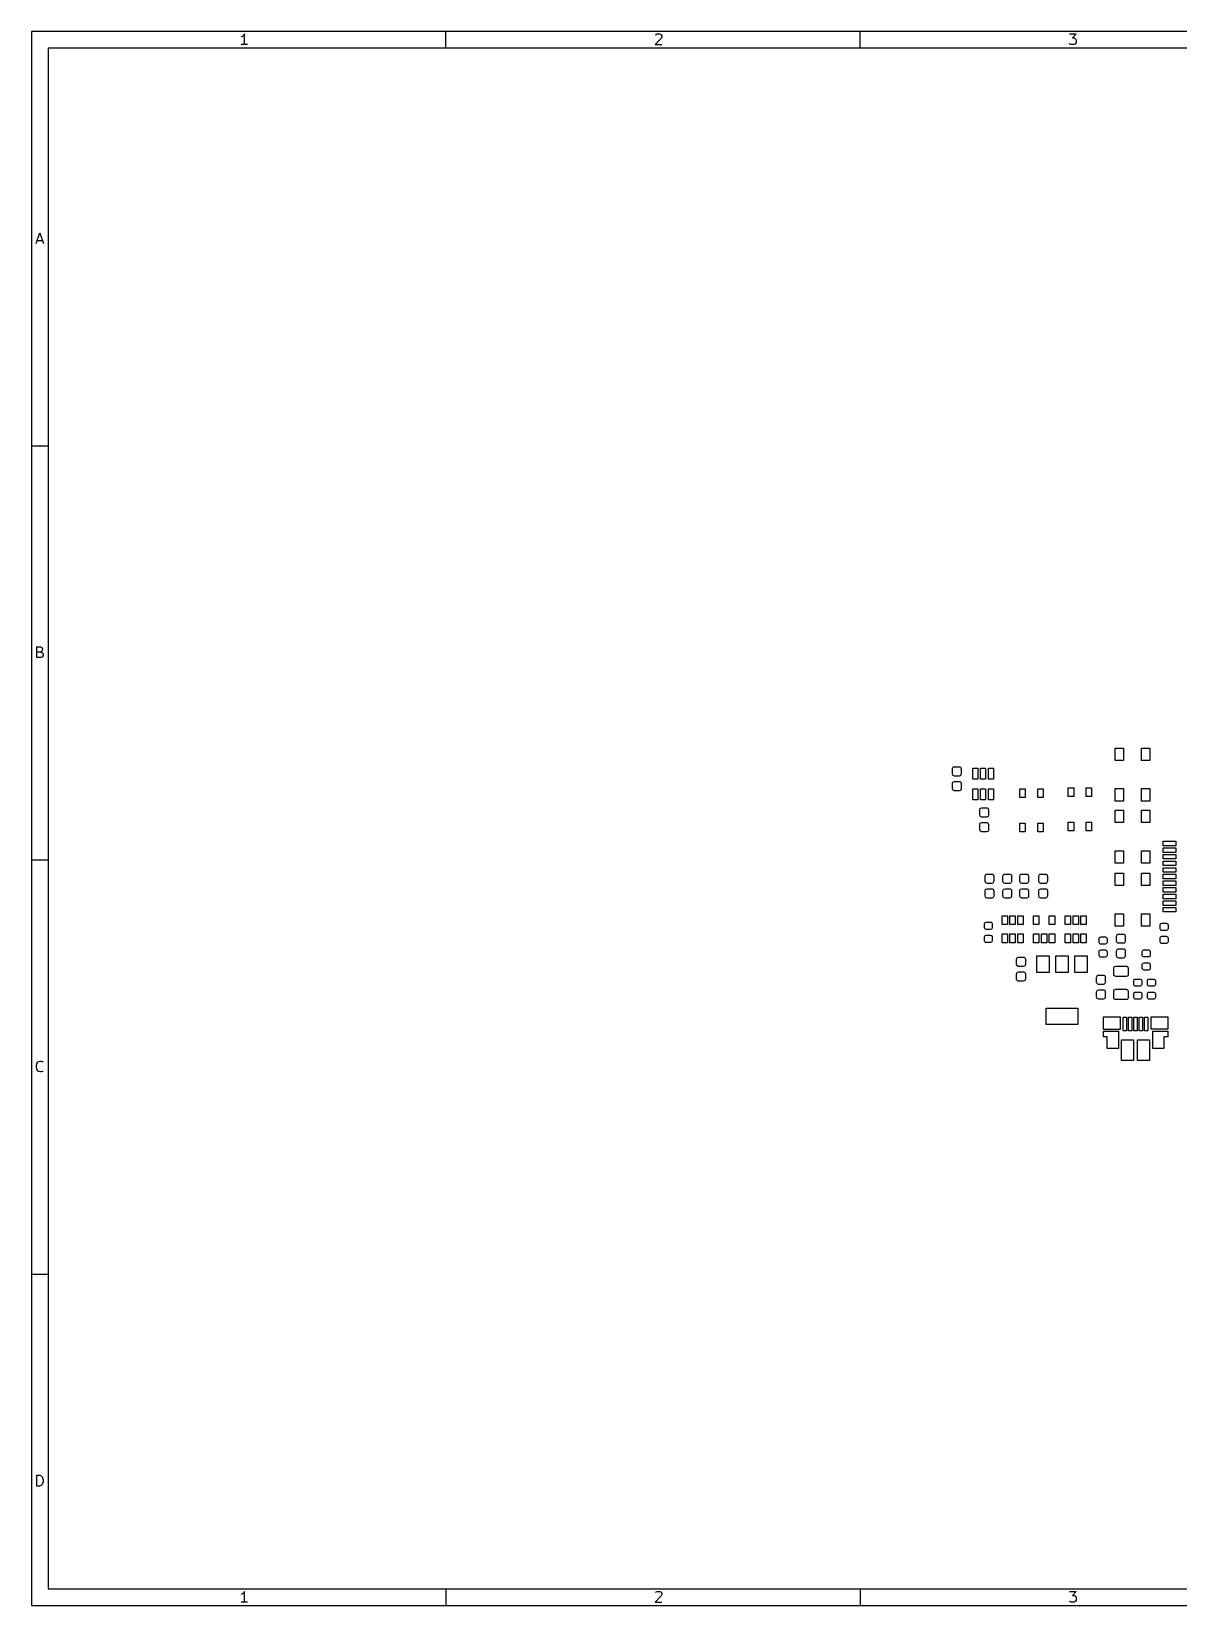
# Model space of a CAD drawing. Extents: x 10 to 287, y -200 to -10.
# Drawn here: x 10 to 148.4, y -200 to -10 of the extents above; entities that cross this region are included whole.
import ezdxf

# ---------------------------------------------------------------- set-up
doc = ezdxf.new("R2010")
doc.units = 0
doc.header["$MEASUREMENT"] = 0
doc.layers.add('BLACK', color=7, linetype='CONTINUOUS')

msp = doc.modelspace()

# ---------------------------------------------------------------- linework, layer by layer
at = {"layer": 'BLACK', "linetype": 'CONTINUOUS'}
for p, q in [((10, -10), (10, -200.007)), ((287.002, -10), (10, -10)), ((35.4464, -10.5976), (35.3226, -10.6595)), ((35.5702, -10.4738), (35.4464, -10.5976)), ((35.694, -10.2881), (35.5702, -10.4738)), ((35.694, -11.5881), (35.694, -10.2881)), ((60, -12), (60, -10)), ((86.0036, -10.8452), (85.2607, -11.5881)), ((85.3226, -10.4119), (85.3845, -10.35)), ((85.3845, -10.35), (85.5083, -10.2881)), ((85.5083, -10.2881), (85.8179, -10.2881)), ((85.8179, -10.2881), (85.9417, -10.35)), ((85.9417, -10.35), (86.0036, -10.4119)), ((86.0036, -10.4119), (86.0655, -10.5357)), ((86.0655, -10.6595), (86.0036, -10.8452)), ((86.0655, -10.5357), (86.0655, -10.6595)), ((110, -12), (110, -10)), ((135.261, -10.2881), (136.065, -10.2881)), ((136.065, -10.2881), (135.632, -10.7833)), ((135.632, -10.7833), (135.818, -10.7833)), ((135.818, -10.7833), (135.942, -10.8452)), ((135.942, -10.8452), (136.004, -10.9071)), ((136.004, -10.9071), (136.065, -11.031)), ((136.065, -11.3405), (136.004, -11.4643)), ((136.065, -11.031), (136.065, -11.3405)), ((12, -12), (12, -198.007)), ((285.002, -12), (12, -12)), ((36.0655, -11.5881), (35.3226, -11.5881)), ((85.2607, -11.5881), (86.0655, -11.5881)), ((135.323, -11.5262), (135.261, -11.4643)), ((135.446, -11.5881), (135.323, -11.5262)), ((135.818, -11.5881), (135.446, -11.5881)), ((135.942, -11.5262), (135.818, -11.5881)), ((136.004, -11.4643), (135.942, -11.5262)), ((10.5667, -35.5881), (11, -34.2881)), ((10.6905, -35.2167), (11.3095, -35.2167)), ((11, -34.2881), (11.4333, -35.5881)), ((10, -60), (12, -60)), ((10.6595, -85.5881), (10.6595, -84.2881)), ((10.6595, -84.2881), (11.0929, -84.2881)), ((11.0929, -84.9071), (10.6595, -84.9071)), ((11.0929, -84.2881), (11.2167, -84.35)), ((11.2167, -84.8452), (11.0929, -84.9071)), ((11.0929, -84.9071), (11.2786, -84.969)), ((11.2167, -84.35), (11.2786, -84.4119)), ((11.2786, -84.7833), (11.2167, -84.8452)), ((11.2786, -84.4119), (11.3405, -84.5357)), ((11.3405, -84.6595), (11.2786, -84.7833)), ((11.2786, -84.969), (11.3405, -85.031)), ((11.3405, -85.4643), (11.2786, -85.5262)), ((11.3405, -84.5357), (11.3405, -84.6595)), ((11.3405, -85.031), (11.4024, -85.1548)), ((11.4024, -85.3405), (11.3405, -85.4643)), ((11.4024, -85.1548), (11.4024, -85.3405)), ((11.1548, -85.5881), (10.6595, -85.5881)), ((11.2786, -85.5262), (11.1548, -85.5881)), ((140.775, -97.995), (140.775, -96.495)), ((140.775, -96.495), (141.775, -96.495)), ((141.775, -96.495), (141.775, -97.995)), ((143.975, -97.995), (143.975, -96.495)), ((143.975, -96.495), (144.975, -96.495)), ((144.975, -96.495), (144.975, -97.995)), ((121.199, -98.8423), (121.266, -98.7865)), ((121.266, -98.7865), (121.391, -98.753)), ((121.391, -98.753), (121.941, -98.753)), ((121.941, -98.753), (122.027, -98.7681)), ((122.027, -98.7681), (122.102, -98.8115)), ((141.775, -97.995), (140.775, -97.995)), ((144.975, -97.995), (143.975, -97.995)), ((121.141, -99.003), (121.156, -98.9175)), ((121.141, -99.628), (121.141, -99.003)), ((121.174, -99.753), (121.141, -99.628)), ((121.141, -100.778), (121.156, -100.692)), ((121.156, -98.9175), (121.199, -98.8423)), ((121.156, -100.692), (121.199, -100.617)), ((121.23, -99.8195), (121.174, -99.753)), ((121.199, -100.617), (121.266, -100.561)), ((121.305, -99.8629), (121.23, -99.8195)), ((121.266, -100.561), (121.391, -100.528)), ((121.391, -99.878), (121.305, -99.8629)), ((121.941, -99.878), (121.391, -99.878)), ((121.391, -100.528), (121.941, -100.528)), ((122.066, -99.8445), (121.941, -99.878)), ((121.941, -100.528), (122.027, -100.543)), ((122.027, -100.543), (122.102, -100.586)), ((122.133, -99.7887), (122.066, -99.8445)), ((122.102, -98.8115), (122.158, -98.878)), ((122.102, -100.586), (122.158, -100.653)), ((122.176, -99.7135), (122.133, -99.7887)), ((122.158, -98.878), (122.191, -99.003)), ((122.158, -100.653), (122.191, -100.778)), ((122.191, -99.628), (122.176, -99.7135)), ((122.191, -99.003), (122.191, -99.628)), ((123.591, -100.238), (123.591, -98.938)), ((123.591, -98.938), (124.191, -98.938)), ((124.191, -100.238), (123.591, -100.238)), ((124.191, -98.938), (124.191, -100.238)), ((124.541, -100.238), (124.541, -98.938)), ((124.541, -98.938), (125.141, -98.938)), ((125.141, -100.238), (124.541, -100.238)), ((125.141, -98.938), (125.141, -100.238)), ((125.491, -100.238), (125.491, -98.938)), ((125.491, -98.938), (126.091, -98.938)), ((126.091, -100.238), (125.491, -100.238)), ((126.091, -98.938), (126.091, -100.238)), ((121.141, -101.403), (121.141, -100.778)), ((121.174, -101.528), (121.141, -101.403)), ((121.23, -101.595), (121.174, -101.528)), ((121.305, -101.638), (121.23, -101.595)), ((121.391, -101.653), (121.305, -101.638)), ((121.941, -101.653), (121.391, -101.653)), ((122.066, -101.62), (121.941, -101.653)), ((122.133, -101.564), (122.066, -101.62)), ((122.176, -101.489), (122.133, -101.564)), ((122.191, -101.403), (122.176, -101.489)), ((122.191, -100.778), (122.191, -101.403)), ((123.591, -102.738), (123.591, -101.438)), ((123.591, -101.438), (124.191, -101.438)), ((124.191, -101.438), (124.191, -102.738)), ((124.541, -102.738), (124.541, -101.438)), ((124.541, -101.438), (125.141, -101.438)), ((125.141, -101.438), (125.141, -102.738)), ((125.491, -102.738), (125.491, -101.438)), ((125.491, -101.438), (126.091, -101.438)), ((126.091, -101.438), (126.091, -102.738)), ((129.283, -102.463), (129.283, -101.413)), ((129.283, -101.413), (129.933, -101.413)), ((129.933, -102.463), (129.283, -102.463)), ((129.933, -101.413), (129.933, -102.463)), ((131.433, -102.463), (131.433, -101.413)), ((131.433, -101.413), (132.083, -101.413)), ((132.083, -102.463), (131.433, -102.463)), ((132.083, -101.413), (132.083, -102.463)), ((135.125, -102.336), (135.125, -101.286)), ((135.125, -101.286), (135.775, -101.286)), ((135.775, -102.336), (135.125, -102.336)), ((135.775, -101.286), (135.775, -102.336)), ((137.275, -102.336), (137.275, -101.286)), ((137.275, -101.286), (137.925, -101.286)), ((137.925, -102.336), (137.275, -102.336)), ((137.925, -101.286), (137.925, -102.336)), ((140.775, -102.895), (140.775, -101.395)), ((140.775, -101.395), (141.775, -101.395)), ((141.775, -101.395), (141.775, -102.895)), ((143.975, -102.895), (143.975, -101.395)), ((143.975, -101.395), (144.975, -101.395)), ((144.975, -101.395), (144.975, -102.895)), ((124.191, -102.738), (123.591, -102.738)), ((124.443, -103.956), (124.458, -103.87)), ((124.443, -104.581), (124.443, -103.956)), ((124.458, -103.87), (124.501, -103.795)), ((124.501, -103.795), (124.568, -103.739)), ((125.141, -102.738), (124.541, -102.738)), ((124.568, -103.739), (124.693, -103.706)), ((124.693, -103.706), (125.243, -103.706)), ((125.243, -103.706), (125.329, -103.721)), ((125.329, -103.721), (125.404, -103.764)), ((125.404, -103.764), (125.46, -103.831)), ((125.46, -103.831), (125.493, -103.956)), ((126.091, -102.738), (125.491, -102.738)), ((125.493, -103.956), (125.493, -104.581)), ((141.775, -102.895), (140.775, -102.895)), ((140.775, -105.488), (140.775, -103.988)), ((140.775, -103.988), (141.775, -103.988)), ((141.775, -103.988), (141.775, -105.488)), ((144.975, -102.895), (143.975, -102.895)), ((143.975, -105.488), (143.975, -103.988)), ((143.975, -103.988), (144.975, -103.988)), ((144.975, -103.988), (144.975, -105.488)), ((124.476, -104.706), (124.443, -104.581)), ((124.443, -105.731), (124.458, -105.645)), ((124.443, -106.356), (124.443, -105.731)), ((124.476, -106.481), (124.443, -106.356)), ((124.458, -105.645), (124.501, -105.57)), ((124.532, -104.773), (124.476, -104.706)), ((124.501, -105.57), (124.568, -105.514)), ((124.607, -104.816), (124.532, -104.773)), ((124.568, -105.514), (124.693, -105.481)), ((124.693, -104.831), (124.607, -104.816)), ((125.243, -104.831), (124.693, -104.831)), ((124.693, -105.481), (125.243, -105.481)), ((125.368, -104.798), (125.243, -104.831)), ((125.243, -105.481), (125.329, -105.496)), ((125.329, -105.496), (125.404, -105.539)), ((125.435, -104.742), (125.368, -104.798)), ((125.404, -105.539), (125.46, -105.606)), ((125.478, -104.667), (125.435, -104.742)), ((125.46, -105.606), (125.493, -105.731)), ((125.493, -104.581), (125.478, -104.667)), ((125.493, -106.356), (125.478, -106.442)), ((125.493, -105.731), (125.493, -106.356)), ((129.283, -106.613), (129.283, -105.563)), ((129.283, -105.563), (129.933, -105.563)), ((129.933, -105.563), (129.933, -106.613)), ((131.433, -106.613), (131.433, -105.563)), ((131.433, -105.563), (132.083, -105.563)), ((132.083, -105.563), (132.083, -106.613)), ((135.125, -106.486), (135.125, -105.436)), ((135.125, -105.436), (135.775, -105.436)), ((135.775, -105.436), (135.775, -106.486)), ((137.275, -106.486), (137.275, -105.436)), ((137.275, -105.436), (137.925, -105.436)), ((137.925, -105.436), (137.925, -106.486)), ((141.775, -105.488), (140.775, -105.488)), ((144.975, -105.488), (143.975, -105.488)), ((124.532, -106.548), (124.476, -106.481)), ((124.607, -106.591), (124.532, -106.548)), ((124.693, -106.606), (124.607, -106.591)), ((125.243, -106.606), (124.693, -106.606)), ((125.368, -106.573), (125.243, -106.606)), ((125.435, -106.517), (125.368, -106.573)), ((125.478, -106.442), (125.435, -106.517)), ((129.933, -106.613), (129.283, -106.613)), ((132.083, -106.613), (131.433, -106.613)), ((135.775, -106.486), (135.125, -106.486)), ((137.925, -106.486), (137.275, -106.486)), ((146.585, -108.289), (146.585, -107.739)), ((146.585, -107.739), (148.085, -107.739)), ((148.085, -108.289), (146.585, -108.289)), ((148.085, -107.739), (148.085, -108.289)), ((10, -110), (12, -110)), ((140.775, -110.388), (140.775, -108.888)), ((140.775, -108.888), (141.775, -108.888)), ((141.775, -108.888), (141.775, -110.388)), ((143.975, -110.388), (143.975, -108.888)), ((143.975, -108.888), (144.975, -108.888)), ((144.975, -108.888), (144.975, -110.388)), ((146.585, -109.089), (146.585, -108.539)), ((146.585, -108.539), (148.085, -108.539)), ((148.085, -109.089), (146.585, -109.089)), ((146.585, -109.889), (146.585, -109.339)), ((146.585, -109.339), (148.085, -109.339)), ((148.085, -109.889), (146.585, -109.889)), ((146.585, -110.689), (146.585, -110.139)), ((146.585, -110.139), (148.085, -110.139)), ((148.085, -108.539), (148.085, -109.089)), ((148.085, -109.339), (148.085, -109.889)), ((148.085, -110.139), (148.085, -110.689)), ((125.078, -111.957), (125.093, -111.871)), ((125.078, -112.582), (125.078, -111.957)), ((125.093, -111.871), (125.136, -111.796)), ((125.136, -111.796), (125.203, -111.74)), ((125.203, -111.74), (125.328, -111.707)), ((125.328, -111.707), (125.878, -111.707)), ((125.878, -111.707), (125.964, -111.722)), ((125.964, -111.722), (126.039, -111.765)), ((126.039, -111.765), (126.095, -111.832)), ((126.095, -111.832), (126.128, -111.957)), ((126.128, -111.957), (126.128, -112.582)), ((127.237, -111.957), (127.252, -111.871)), ((127.237, -112.582), (127.237, -111.957)), ((127.252, -111.871), (127.295, -111.796)), ((127.295, -111.796), (127.362, -111.74)), ((127.362, -111.74), (127.487, -111.707)), ((127.487, -111.707), (128.037, -111.707)), ((128.037, -111.707), (128.123, -111.722)), ((128.123, -111.722), (128.198, -111.765)), ((128.198, -111.765), (128.254, -111.832)), ((128.254, -111.832), (128.287, -111.957)), ((128.287, -111.957), (128.287, -112.582)), ((129.269, -111.957), (129.284, -111.871)), ((129.269, -112.582), (129.269, -111.957)), ((129.284, -111.871), (129.327, -111.796)), ((129.327, -111.796), (129.394, -111.74)), ((129.394, -111.74), (129.519, -111.707)), ((129.519, -111.707), (130.069, -111.707)), ((130.069, -111.707), (130.155, -111.722)), ((130.155, -111.722), (130.23, -111.765)), ((130.23, -111.765), (130.286, -111.832)), ((130.286, -111.832), (130.319, -111.957)), ((130.319, -111.957), (130.319, -112.582)), ((131.555, -111.957), (131.57, -111.871)), ((131.555, -112.582), (131.555, -111.957)), ((131.57, -111.871), (131.613, -111.796)), ((131.613, -111.796), (131.68, -111.74)), ((131.68, -111.74), (131.805, -111.707)), ((131.805, -111.707), (132.355, -111.707)), ((132.355, -111.707), (132.441, -111.722)), ((132.441, -111.722), (132.516, -111.765)), ((132.516, -111.765), (132.572, -111.832)), ((132.572, -111.832), (132.605, -111.957)), ((132.605, -111.957), (132.605, -112.582)), ((141.775, -110.388), (140.775, -110.388)), ((140.775, -113.108), (140.775, -111.608)), ((140.775, -111.608), (141.775, -111.608)), ((141.775, -111.608), (141.775, -113.108)), ((144.975, -110.388), (143.975, -110.388)), ((143.975, -113.108), (143.975, -111.608)), ((143.975, -111.608), (144.975, -111.608)), ((144.975, -111.608), (144.975, -113.108)), ((148.085, -110.689), (146.585, -110.689)), ((146.585, -111.489), (146.585, -110.939)), ((146.585, -110.939), (148.085, -110.939)), ((148.085, -111.489), (146.585, -111.489)), ((146.585, -112.289), (146.585, -111.739)), ((146.585, -111.739), (148.085, -111.739)), ((148.085, -110.939), (148.085, -111.489)), ((148.085, -111.739), (148.085, -112.289)), ((125.111, -112.707), (125.078, -112.582)), ((125.078, -113.732), (125.093, -113.646)), ((125.078, -114.357), (125.078, -113.732)), ((125.093, -113.646), (125.136, -113.571)), ((125.167, -112.774), (125.111, -112.707)), ((125.136, -113.571), (125.203, -113.515)), ((125.242, -112.817), (125.167, -112.774)), ((125.203, -113.515), (125.328, -113.482)), ((125.328, -112.832), (125.242, -112.817)), ((125.878, -112.832), (125.328, -112.832)), ((125.328, -113.482), (125.878, -113.482)), ((126.003, -112.799), (125.878, -112.832)), ((125.878, -113.482), (125.964, -113.497)), ((125.964, -113.497), (126.039, -113.54)), ((126.07, -112.743), (126.003, -112.799)), ((126.039, -113.54), (126.095, -113.607)), ((126.113, -112.668), (126.07, -112.743)), ((126.095, -113.607), (126.128, -113.732)), ((126.128, -112.582), (126.113, -112.668)), ((126.128, -113.732), (126.128, -114.357)), ((127.27, -112.707), (127.237, -112.582)), ((127.237, -113.732), (127.252, -113.646)), ((127.237, -114.357), (127.237, -113.732)), ((127.252, -113.646), (127.295, -113.571)), ((127.326, -112.774), (127.27, -112.707)), ((127.295, -113.571), (127.362, -113.515)), ((127.401, -112.817), (127.326, -112.774)), ((127.362, -113.515), (127.487, -113.482)), ((127.487, -112.832), (127.401, -112.817)), ((128.037, -112.832), (127.487, -112.832)), ((127.487, -113.482), (128.037, -113.482)), ((128.162, -112.799), (128.037, -112.832)), ((128.037, -113.482), (128.123, -113.497)), ((128.123, -113.497), (128.198, -113.54)), ((128.229, -112.743), (128.162, -112.799)), ((128.198, -113.54), (128.254, -113.607)), ((128.272, -112.668), (128.229, -112.743)), ((128.254, -113.607), (128.287, -113.732)), ((128.287, -112.582), (128.272, -112.668)), ((128.287, -113.732), (128.287, -114.357)), ((129.302, -112.707), (129.269, -112.582)), ((129.269, -113.732), (129.284, -113.646)), ((129.269, -114.357), (129.269, -113.732)), ((129.284, -113.646), (129.327, -113.571)), ((129.358, -112.774), (129.302, -112.707)), ((129.327, -113.571), (129.394, -113.515)), ((129.433, -112.817), (129.358, -112.774)), ((129.394, -113.515), (129.519, -113.482)), ((129.519, -112.832), (129.433, -112.817)), ((130.069, -112.832), (129.519, -112.832)), ((129.519, -113.482), (130.069, -113.482)), ((130.194, -112.799), (130.069, -112.832)), ((130.069, -113.482), (130.155, -113.497)), ((130.155, -113.497), (130.23, -113.54)), ((130.261, -112.743), (130.194, -112.799)), ((130.23, -113.54), (130.286, -113.607)), ((130.304, -112.668), (130.261, -112.743)), ((130.286, -113.607), (130.319, -113.732)), ((130.319, -112.582), (130.304, -112.668)), ((130.319, -113.732), (130.319, -114.357)), ((131.588, -112.707), (131.555, -112.582)), ((131.555, -113.732), (131.57, -113.646)), ((131.555, -114.357), (131.555, -113.732)), ((131.57, -113.646), (131.613, -113.571)), ((131.644, -112.774), (131.588, -112.707)), ((131.613, -113.571), (131.68, -113.515)), ((131.719, -112.817), (131.644, -112.774)), ((131.68, -113.515), (131.805, -113.482)), ((131.805, -112.832), (131.719, -112.817)), ((132.355, -112.832), (131.805, -112.832)), ((131.805, -113.482), (132.355, -113.482)), ((132.48, -112.799), (132.355, -112.832)), ((132.355, -113.482), (132.441, -113.497)), ((132.441, -113.497), (132.516, -113.54)), ((132.547, -112.743), (132.48, -112.799)), ((132.516, -113.54), (132.572, -113.607)), ((132.59, -112.668), (132.547, -112.743)), ((132.572, -113.607), (132.605, -113.732)), ((132.605, -112.582), (132.59, -112.668)), ((132.605, -113.732), (132.605, -114.357)), ((141.775, -113.108), (140.775, -113.108)), ((144.975, -113.108), (143.975, -113.108)), ((148.085, -112.289), (146.585, -112.289)), ((146.585, -113.089), (146.585, -112.539)), ((146.585, -112.539), (148.085, -112.539)), ((148.085, -113.089), (146.585, -113.089)), ((146.585, -113.889), (146.585, -113.339)), ((146.585, -113.339), (148.085, -113.339)), ((148.085, -113.889), (146.585, -113.889)), ((148.085, -112.539), (148.085, -113.089)), ((148.085, -113.339), (148.085, -113.889)), ((125.111, -114.482), (125.078, -114.357)), ((125.167, -114.549), (125.111, -114.482)), ((125.242, -114.592), (125.167, -114.549)), ((125.328, -114.607), (125.242, -114.592)), ((125.878, -114.607), (125.328, -114.607)), ((126.003, -114.574), (125.878, -114.607)), ((126.07, -114.518), (126.003, -114.574)), ((126.113, -114.443), (126.07, -114.518)), ((126.128, -114.357), (126.113, -114.443)), ((127.27, -114.482), (127.237, -114.357)), ((127.326, -114.549), (127.27, -114.482)), ((127.401, -114.592), (127.326, -114.549)), ((127.487, -114.607), (127.401, -114.592)), ((128.037, -114.607), (127.487, -114.607)), ((128.162, -114.574), (128.037, -114.607)), ((128.229, -114.518), (128.162, -114.574)), ((128.272, -114.443), (128.229, -114.518)), ((128.287, -114.357), (128.272, -114.443)), ((129.302, -114.482), (129.269, -114.357)), ((129.358, -114.549), (129.302, -114.482)), ((129.433, -114.592), (129.358, -114.549)), ((129.519, -114.607), (129.433, -114.592)), ((130.069, -114.607), (129.519, -114.607)), ((130.194, -114.574), (130.069, -114.607)), ((130.261, -114.518), (130.194, -114.574)), ((130.304, -114.443), (130.261, -114.518)), ((130.319, -114.357), (130.304, -114.443)), ((131.588, -114.482), (131.555, -114.357)), ((131.644, -114.549), (131.588, -114.482)), ((131.719, -114.592), (131.644, -114.549)), ((131.805, -114.607), (131.719, -114.592)), ((132.355, -114.607), (131.805, -114.607)), ((132.48, -114.574), (132.355, -114.607)), ((132.547, -114.518), (132.48, -114.574)), ((132.59, -114.443), (132.547, -114.518)), ((132.605, -114.357), (132.59, -114.443)), ((146.585, -114.689), (146.585, -114.139)), ((146.585, -114.139), (148.085, -114.139)), ((148.085, -114.689), (146.585, -114.689)), ((146.585, -115.489), (146.585, -114.939)), ((146.585, -114.939), (148.085, -114.939)), ((148.085, -115.489), (146.585, -115.489)), ((146.585, -116.289), (146.585, -115.739)), ((146.585, -115.739), (148.085, -115.739)), ((148.085, -114.139), (148.085, -114.689)), ((148.085, -114.939), (148.085, -115.489)), ((148.085, -115.739), (148.085, -116.289)), ((125.001, -117.739), (125.014, -117.664)), ((125.001, -118.176), (125.001, -117.739)), ((125.014, -117.664), (125.052, -117.598)), ((125.052, -117.598), (125.11, -117.549)), ((125.11, -117.549), (125.22, -117.52)), ((125.22, -117.52), (125.732, -117.52)), ((125.732, -117.52), (125.807, -117.533)), ((125.807, -117.533), (125.873, -117.571)), ((125.873, -117.571), (125.922, -117.629)), ((125.922, -117.629), (125.951, -117.739)), ((125.951, -117.739), (125.951, -118.176)), ((127.122, -117.794), (127.122, -116.734)), ((127.122, -116.734), (127.772, -116.734)), ((127.772, -117.794), (127.122, -117.794)), ((127.772, -116.734), (127.772, -117.794)), ((128.072, -117.794), (128.072, -116.734)), ((128.072, -116.734), (128.722, -116.734)), ((128.722, -117.794), (128.072, -117.794)), ((128.722, -116.734), (128.722, -117.794)), ((129.022, -117.794), (129.022, -116.734)), ((129.022, -116.734), (129.672, -116.734)), ((129.672, -117.794), (129.022, -117.794)), ((129.672, -116.734), (129.672, -117.794)), ((130.932, -117.794), (130.932, -116.734)), ((130.932, -116.734), (131.582, -116.734)), ((131.582, -117.794), (130.932, -117.794)), ((131.582, -116.734), (131.582, -117.794)), ((132.832, -117.794), (132.832, -116.734)), ((132.832, -116.734), (133.482, -116.734)), ((133.482, -117.794), (132.832, -117.794)), ((133.482, -116.734), (133.482, -117.794)), ((134.742, -117.794), (134.742, -116.734)), ((134.742, -116.734), (135.392, -116.734)), ((135.392, -117.794), (134.742, -117.794)), ((135.392, -116.734), (135.392, -117.794)), ((135.692, -117.794), (135.692, -116.734)), ((135.692, -116.734), (136.342, -116.734)), ((136.342, -117.794), (135.692, -117.794)), ((136.342, -116.734), (136.342, -117.794)), ((136.642, -117.794), (136.642, -116.734)), ((136.642, -116.734), (137.292, -116.734)), ((137.292, -117.794), (136.642, -117.794)), ((137.292, -116.734), (137.292, -117.794)), ((140.775, -118.008), (140.775, -116.508)), ((140.775, -116.508), (141.775, -116.508)), ((141.775, -116.508), (141.775, -118.008)), ((143.975, -118.008), (143.975, -116.508)), ((143.975, -116.508), (144.975, -116.508)), ((144.975, -116.508), (144.975, -118.008)), ((146.21, -117.866), (146.223, -117.791)), ((146.223, -117.791), (146.261, -117.725)), ((146.261, -117.725), (146.319, -117.676)), ((146.319, -117.676), (146.429, -117.647)), ((146.429, -117.647), (146.941, -117.647)), ((148.085, -116.289), (146.585, -116.289)), ((146.941, -117.647), (147.016, -117.66)), ((147.016, -117.66), (147.082, -117.698)), ((147.082, -117.698), (147.131, -117.756)), ((147.131, -117.756), (147.16, -117.866)), ((125.03, -118.286), (125.001, -118.176)), ((125.001, -119.314), (125.014, -119.239)), ((125.001, -119.751), (125.001, -119.314)), ((125.014, -119.239), (125.052, -119.173)), ((125.079, -118.344), (125.03, -118.286)), ((125.052, -119.173), (125.11, -119.124)), ((125.145, -118.382), (125.079, -118.344)), ((125.11, -119.124), (125.22, -119.095)), ((125.22, -118.395), (125.145, -118.382)), ((125.732, -118.395), (125.22, -118.395)), ((125.22, -119.095), (125.732, -119.095)), ((125.842, -118.366), (125.732, -118.395)), ((125.732, -119.095), (125.807, -119.108)), ((125.807, -119.108), (125.873, -119.146)), ((125.9, -118.317), (125.842, -118.366)), ((125.873, -119.146), (125.922, -119.204)), ((125.938, -118.251), (125.9, -118.317)), ((125.922, -119.204), (125.951, -119.314)), ((125.951, -118.176), (125.938, -118.251)), ((125.951, -119.314), (125.951, -119.751)), ((127.122, -119.994), (127.122, -118.934)), ((127.122, -118.934), (127.772, -118.934)), ((127.772, -118.934), (127.772, -119.994)), ((128.072, -119.994), (128.072, -118.934)), ((128.072, -118.934), (128.722, -118.934)), ((128.722, -118.934), (128.722, -119.994)), ((129.022, -119.994), (129.022, -118.934)), ((129.022, -118.934), (129.672, -118.934)), ((129.672, -118.934), (129.672, -119.994)), ((130.932, -119.994), (130.932, -118.934)), ((130.932, -118.934), (131.582, -118.934)), ((131.582, -118.934), (131.582, -119.994)), ((131.882, -119.994), (131.882, -118.934)), ((131.882, -118.934), (132.532, -118.934)), ((132.532, -118.934), (132.532, -119.994)), ((132.832, -119.994), (132.832, -118.934)), ((132.832, -118.934), (133.482, -118.934)), ((133.482, -118.934), (133.482, -119.994)), ((134.742, -119.994), (134.742, -118.934)), ((134.742, -118.934), (135.392, -118.934)), ((135.392, -118.934), (135.392, -119.994)), ((135.692, -119.994), (135.692, -118.934)), ((135.692, -118.934), (136.342, -118.934)), ((136.342, -118.934), (136.342, -119.994)), ((136.642, -119.994), (136.642, -118.934)), ((136.642, -118.934), (137.292, -118.934)), ((137.292, -118.934), (137.292, -119.994)), ((138.844, -119.517), (138.857, -119.442)), ((138.844, -119.954), (138.844, -119.517)), ((138.857, -119.442), (138.895, -119.376)), ((138.895, -119.376), (138.953, -119.327)), ((138.953, -119.327), (139.063, -119.298)), ((139.063, -119.298), (139.575, -119.298)), ((139.575, -119.298), (139.65, -119.311)), ((139.65, -119.311), (139.716, -119.349)), ((139.716, -119.349), (139.765, -119.407)), ((139.765, -119.407), (139.794, -119.517)), ((139.794, -119.517), (139.794, -119.954)), ((141.775, -118.008), (140.775, -118.008)), ((140.953, -119.196), (140.968, -119.11)), ((140.953, -119.821), (140.953, -119.196)), ((140.968, -119.11), (141.011, -119.035)), ((141.011, -119.035), (141.078, -118.979)), ((141.078, -118.979), (141.203, -118.946)), ((141.203, -118.946), (141.753, -118.946)), ((141.753, -118.946), (141.839, -118.961)), ((141.839, -118.961), (141.914, -119.004)), ((141.914, -119.004), (141.97, -119.071)), ((141.97, -119.071), (142.003, -119.196)), ((142.003, -119.196), (142.003, -119.821)), ((144.975, -118.008), (143.975, -118.008)), ((146.21, -118.303), (146.21, -117.866)), ((146.239, -118.413), (146.21, -118.303)), ((146.21, -119.441), (146.223, -119.366)), ((146.21, -119.878), (146.21, -119.441)), ((146.223, -119.366), (146.261, -119.3)), ((146.288, -118.471), (146.239, -118.413)), ((146.261, -119.3), (146.319, -119.251)), ((146.354, -118.509), (146.288, -118.471)), ((146.319, -119.251), (146.429, -119.222)), ((146.429, -118.522), (146.354, -118.509)), ((146.941, -118.522), (146.429, -118.522)), ((146.429, -119.222), (146.941, -119.222)), ((147.051, -118.493), (146.941, -118.522)), ((146.941, -119.222), (147.016, -119.235)), ((147.016, -119.235), (147.082, -119.273)), ((147.109, -118.444), (147.051, -118.493)), ((147.082, -119.273), (147.131, -119.331)), ((147.147, -118.378), (147.109, -118.444)), ((147.131, -119.331), (147.16, -119.441)), ((147.16, -118.303), (147.147, -118.378)), ((147.16, -117.866), (147.16, -118.303)), ((147.16, -119.441), (147.16, -119.878)), ((125.03, -119.861), (125.001, -119.751)), ((125.079, -119.919), (125.03, -119.861)), ((125.145, -119.957), (125.079, -119.919)), ((125.22, -119.97), (125.145, -119.957)), ((125.732, -119.97), (125.22, -119.97)), ((125.842, -119.941), (125.732, -119.97)), ((125.9, -119.892), (125.842, -119.941)), ((125.938, -119.826), (125.9, -119.892)), ((125.951, -119.751), (125.938, -119.826)), ((127.772, -119.994), (127.122, -119.994)), ((128.722, -119.994), (128.072, -119.994)), ((129.672, -119.994), (129.022, -119.994)), ((131.582, -119.994), (130.932, -119.994)), ((131.316, -123.58), (131.316, -121.58)), ((131.316, -121.58), (132.816, -121.58)), ((132.532, -119.994), (131.882, -119.994)), ((132.816, -121.58), (132.816, -123.58)), ((133.482, -119.994), (132.832, -119.994)), ((133.616, -123.58), (133.616, -121.58)), ((133.616, -121.58), (135.116, -121.58)), ((135.392, -119.994), (134.742, -119.994)), ((135.116, -121.58), (135.116, -123.58)), ((136.342, -119.994), (135.692, -119.994)), ((135.916, -123.58), (135.916, -121.58)), ((135.916, -121.58), (137.416, -121.58)), ((137.292, -119.994), (136.642, -119.994)), ((137.416, -121.58), (137.416, -123.58)), ((138.873, -120.064), (138.844, -119.954)), ((138.844, -121.092), (138.857, -121.017)), ((138.844, -121.529), (138.844, -121.092)), ((138.873, -121.639), (138.844, -121.529)), ((138.857, -121.017), (138.895, -120.951)), ((138.922, -120.122), (138.873, -120.064)), ((138.895, -120.951), (138.953, -120.902)), ((138.988, -120.16), (138.922, -120.122)), ((138.953, -120.902), (139.063, -120.873)), ((139.063, -120.173), (138.988, -120.16)), ((139.575, -120.173), (139.063, -120.173)), ((139.063, -120.873), (139.575, -120.873)), ((139.685, -120.144), (139.575, -120.173)), ((139.575, -120.873), (139.65, -120.886)), ((139.65, -120.886), (139.716, -120.924)), ((139.743, -120.095), (139.685, -120.144)), ((139.716, -120.924), (139.765, -120.982)), ((139.781, -120.029), (139.743, -120.095)), ((139.781, -121.604), (139.743, -121.67)), ((139.765, -120.982), (139.794, -121.092)), ((139.794, -119.954), (139.781, -120.029)), ((139.794, -121.529), (139.781, -121.604)), ((139.794, -121.092), (139.794, -121.529)), ((140.986, -119.946), (140.953, -119.821)), ((140.953, -120.971), (140.968, -120.885)), ((140.953, -121.596), (140.953, -120.971)), ((140.986, -121.721), (140.953, -121.596)), ((140.968, -120.885), (141.011, -120.81)), ((141.042, -120.013), (140.986, -119.946)), ((141.011, -120.81), (141.078, -120.754)), ((141.117, -120.056), (141.042, -120.013)), ((141.078, -120.754), (141.203, -120.721)), ((141.203, -120.071), (141.117, -120.056)), ((141.753, -120.071), (141.203, -120.071)), ((141.203, -120.721), (141.753, -120.721)), ((141.878, -120.038), (141.753, -120.071)), ((141.753, -120.721), (141.839, -120.736)), ((141.839, -120.736), (141.914, -120.779)), ((141.945, -119.982), (141.878, -120.038)), ((141.914, -120.779), (141.97, -120.846)), ((141.988, -119.907), (141.945, -119.982)), ((141.97, -120.846), (142.003, -120.971)), ((142.003, -119.821), (141.988, -119.907)), ((142.003, -121.596), (141.988, -121.682)), ((142.003, -120.971), (142.003, -121.596)), ((144.051, -121.066), (144.064, -120.991)), ((144.051, -121.503), (144.051, -121.066)), ((144.08, -121.613), (144.051, -121.503)), ((144.064, -120.991), (144.102, -120.925)), ((144.102, -120.925), (144.16, -120.876)), ((144.16, -120.876), (144.27, -120.847)), ((144.27, -120.847), (144.782, -120.847)), ((144.782, -120.847), (144.857, -120.86)), ((144.857, -120.86), (144.923, -120.898)), ((144.923, -120.898), (144.972, -120.956)), ((144.988, -121.578), (144.95, -121.644)), ((144.972, -120.956), (145.001, -121.066)), ((145.001, -121.503), (144.988, -121.578)), ((145.001, -121.066), (145.001, -121.503)), ((146.239, -119.988), (146.21, -119.878)), ((146.288, -120.046), (146.239, -119.988)), ((146.354, -120.084), (146.288, -120.046)), ((146.429, -120.097), (146.354, -120.084)), ((146.941, -120.097), (146.429, -120.097)), ((147.051, -120.068), (146.941, -120.097)), ((147.109, -120.019), (147.051, -120.068)), ((147.147, -119.953), (147.109, -120.019)), ((147.16, -119.878), (147.147, -119.953)), ((128.888, -121.99), (128.903, -121.904)), ((128.888, -122.615), (128.888, -121.99)), ((128.921, -122.74), (128.888, -122.615)), ((128.903, -121.904), (128.946, -121.829)), ((128.977, -122.807), (128.921, -122.74)), ((128.946, -121.829), (129.013, -121.773)), ((129.052, -122.85), (128.977, -122.807)), ((129.013, -121.773), (129.138, -121.74)), ((129.138, -122.865), (129.052, -122.85)), ((129.138, -121.74), (129.688, -121.74)), ((129.688, -122.865), (129.138, -122.865)), ((129.688, -121.74), (129.774, -121.755)), ((129.813, -122.832), (129.688, -122.865)), ((129.774, -121.755), (129.849, -121.798)), ((129.88, -122.776), (129.813, -122.832)), ((129.849, -121.798), (129.905, -121.865)), ((129.923, -122.701), (129.88, -122.776)), ((129.905, -121.865), (129.938, -121.99)), ((129.938, -122.615), (129.923, -122.701)), ((129.938, -121.99), (129.938, -122.615)), ((138.922, -121.697), (138.873, -121.639)), ((138.988, -121.735), (138.922, -121.697)), ((139.063, -121.748), (138.988, -121.735)), ((139.575, -121.748), (139.063, -121.748)), ((139.685, -121.719), (139.575, -121.748)), ((139.743, -121.67), (139.685, -121.719)), ((140.603, -123.066), (140.618, -122.98)), ((140.603, -123.816), (140.603, -123.066)), ((140.618, -122.98), (140.661, -122.905)), ((140.661, -122.905), (140.728, -122.849)), ((140.728, -122.849), (140.853, -122.816)), ((140.853, -122.816), (142.103, -122.816)), ((141.042, -121.788), (140.986, -121.721)), ((141.117, -121.831), (141.042, -121.788)), ((141.203, -121.846), (141.117, -121.831)), ((141.753, -121.846), (141.203, -121.846)), ((141.878, -121.813), (141.753, -121.846)), ((141.945, -121.757), (141.878, -121.813)), ((141.988, -121.682), (141.945, -121.757)), ((142.103, -122.816), (142.189, -122.831)), ((142.189, -122.831), (142.264, -122.874)), ((142.264, -122.874), (142.32, -122.941)), ((142.32, -122.941), (142.353, -123.066)), ((142.353, -123.066), (142.353, -123.816)), ((144.051, -122.641), (144.064, -122.566)), ((144.051, -123.078), (144.051, -122.641)), ((144.08, -123.188), (144.051, -123.078)), ((144.064, -122.566), (144.102, -122.5)), ((144.129, -121.671), (144.08, -121.613)), ((144.129, -123.246), (144.08, -123.188)), ((144.102, -122.5), (144.16, -122.451)), ((144.195, -121.709), (144.129, -121.671)), ((144.195, -123.284), (144.129, -123.246)), ((144.16, -122.451), (144.27, -122.422)), ((144.27, -121.722), (144.195, -121.709)), ((144.27, -123.297), (144.195, -123.284)), ((144.782, -121.722), (144.27, -121.722)), ((144.27, -122.422), (144.782, -122.422)), ((144.782, -123.297), (144.27, -123.297)), ((144.892, -121.693), (144.782, -121.722)), ((144.782, -122.422), (144.857, -122.435)), ((144.892, -123.268), (144.782, -123.297)), ((144.857, -122.435), (144.923, -122.473)), ((144.95, -121.644), (144.892, -121.693)), ((144.95, -123.219), (144.892, -123.268)), ((144.923, -122.473), (144.972, -122.531)), ((144.988, -123.153), (144.95, -123.219)), ((144.972, -122.531), (145.001, -122.641)), ((145.001, -123.078), (144.988, -123.153)), ((145.001, -122.641), (145.001, -123.078)), ((128.888, -123.765), (128.903, -123.679)), ((128.888, -124.39), (128.888, -123.765)), ((128.921, -124.515), (128.888, -124.39)), ((128.903, -123.679), (128.946, -123.604)), ((128.977, -124.582), (128.921, -124.515)), ((128.946, -123.604), (129.013, -123.548)), ((129.052, -124.625), (128.977, -124.582)), ((129.013, -123.548), (129.138, -123.515)), ((129.138, -124.64), (129.052, -124.625)), ((129.138, -123.515), (129.688, -123.515)), ((129.688, -124.64), (129.138, -124.64)), ((129.688, -123.515), (129.774, -123.53)), ((129.813, -124.607), (129.688, -124.64)), ((129.774, -123.53), (129.849, -123.573)), ((129.88, -124.551), (129.813, -124.607)), ((129.849, -123.573), (129.905, -123.64)), ((129.923, -124.476), (129.88, -124.551)), ((129.905, -123.64), (129.938, -123.765)), ((129.938, -124.39), (129.923, -124.476)), ((129.938, -123.765), (129.938, -124.39)), ((132.816, -123.58), (131.316, -123.58)), ((135.116, -123.58), (133.616, -123.58)), ((137.416, -123.58), (135.916, -123.58)), ((138.54, -124.149), (138.555, -124.063)), ((138.54, -124.774), (138.54, -124.149)), ((138.573, -124.899), (138.54, -124.774)), ((138.555, -124.063), (138.598, -123.988)), ((138.629, -124.966), (138.573, -124.899)), ((138.598, -123.988), (138.665, -123.932)), ((138.704, -125.009), (138.629, -124.966)), ((138.665, -123.932), (138.79, -123.899)), ((138.79, -125.024), (138.704, -125.009)), ((138.79, -123.899), (139.34, -123.899)), ((139.34, -125.024), (138.79, -125.024)), ((139.34, -123.899), (139.426, -123.914)), ((139.465, -124.991), (139.34, -125.024)), ((139.426, -123.914), (139.501, -123.957)), ((139.532, -124.935), (139.465, -124.991)), ((139.501, -123.957), (139.557, -124.024)), ((139.575, -124.86), (139.532, -124.935)), ((139.557, -124.024), (139.59, -124.149)), ((139.59, -124.774), (139.575, -124.86)), ((139.59, -124.149), (139.59, -124.774)), ((140.636, -123.941), (140.603, -123.816)), ((140.692, -124.008), (140.636, -123.941)), ((140.767, -124.051), (140.692, -124.008)), ((140.853, -124.066), (140.767, -124.051)), ((142.103, -124.066), (140.853, -124.066)), ((142.228, -124.033), (142.103, -124.066)), ((142.295, -123.977), (142.228, -124.033)), ((142.338, -123.902), (142.295, -123.977)), ((142.353, -123.816), (142.338, -123.902)), ((143.035, -124.597), (143.048, -124.522)), ((143.035, -125.034), (143.035, -124.597)), ((143.064, -125.144), (143.035, -125.034)), ((143.048, -124.522), (143.086, -124.456)), ((143.113, -125.202), (143.064, -125.144)), ((143.086, -124.456), (143.144, -124.407)), ((143.179, -125.24), (143.113, -125.202)), ((143.144, -124.407), (143.254, -124.378)), ((143.254, -125.253), (143.179, -125.24)), ((143.254, -124.378), (143.766, -124.378)), ((143.766, -125.253), (143.254, -125.253)), ((143.766, -124.378), (143.841, -124.391)), ((143.876, -125.224), (143.766, -125.253)), ((143.841, -124.391), (143.907, -124.429)), ((143.934, -125.175), (143.876, -125.224)), ((143.907, -124.429), (143.956, -124.487)), ((143.972, -125.109), (143.934, -125.175)), ((143.956, -124.487), (143.985, -124.597)), ((143.985, -125.034), (143.972, -125.109)), ((143.985, -124.597), (143.985, -125.034)), ((144.686, -124.597), (144.699, -124.522)), ((144.686, -125.034), (144.686, -124.597)), ((144.715, -125.144), (144.686, -125.034)), ((144.699, -124.522), (144.737, -124.456)), ((144.764, -125.202), (144.715, -125.144)), ((144.737, -124.456), (144.795, -124.407)), ((144.83, -125.24), (144.764, -125.202)), ((144.795, -124.407), (144.905, -124.378)), ((144.905, -125.253), (144.83, -125.24)), ((144.905, -124.378), (145.417, -124.378)), ((145.417, -125.253), (144.905, -125.253)), ((145.417, -124.378), (145.492, -124.391)), ((145.527, -125.224), (145.417, -125.253)), ((145.492, -124.391), (145.558, -124.429)), ((145.585, -125.175), (145.527, -125.224)), ((145.558, -124.429), (145.607, -124.487)), ((145.623, -125.109), (145.585, -125.175)), ((145.607, -124.487), (145.636, -124.597)), ((145.636, -125.034), (145.623, -125.109)), ((145.636, -124.597), (145.636, -125.034)), ((138.54, -125.924), (138.555, -125.838)), ((138.54, -126.549), (138.54, -125.924)), ((138.573, -126.674), (138.54, -126.549)), ((138.555, -125.838), (138.598, -125.763)), ((138.629, -126.741), (138.573, -126.674)), ((138.598, -125.763), (138.665, -125.707)), ((138.704, -126.784), (138.629, -126.741)), ((138.665, -125.707), (138.79, -125.674)), ((138.79, -126.799), (138.704, -126.784)), ((138.79, -125.674), (139.34, -125.674)), ((139.34, -126.799), (138.79, -126.799)), ((139.34, -125.674), (139.426, -125.689)), ((139.465, -126.766), (139.34, -126.799)), ((139.426, -125.689), (139.501, -125.732)), ((139.532, -126.71), (139.465, -126.766)), ((139.501, -125.732), (139.557, -125.799)), ((139.575, -126.635), (139.532, -126.71)), ((139.557, -125.799), (139.59, -125.924)), ((139.59, -126.549), (139.575, -126.635)), ((139.59, -125.924), (139.59, -126.549)), ((140.603, -125.866), (140.618, -125.78)), ((140.603, -126.616), (140.603, -125.866)), ((140.636, -126.741), (140.603, -126.616)), ((140.618, -125.78), (140.661, -125.705)), ((140.692, -126.808), (140.636, -126.741)), ((140.661, -125.705), (140.728, -125.649)), ((140.767, -126.851), (140.692, -126.808)), ((140.728, -125.649), (140.853, -125.616)), ((140.853, -126.866), (140.767, -126.851)), ((140.853, -125.616), (142.103, -125.616)), ((142.103, -126.866), (140.853, -126.866)), ((142.103, -125.616), (142.189, -125.631)), ((142.228, -126.833), (142.103, -126.866)), ((142.189, -125.631), (142.264, -125.674)), ((142.295, -126.777), (142.228, -126.833)), ((142.264, -125.674), (142.32, -125.741)), ((142.338, -126.702), (142.295, -126.777)), ((142.32, -125.741), (142.353, -125.866)), ((142.353, -126.616), (142.338, -126.702)), ((142.353, -125.866), (142.353, -126.616)), ((143.035, -126.172), (143.048, -126.097)), ((143.035, -126.609), (143.035, -126.172)), ((143.064, -126.719), (143.035, -126.609)), ((143.048, -126.097), (143.086, -126.031)), ((143.113, -126.777), (143.064, -126.719)), ((143.086, -126.031), (143.144, -125.982)), ((143.179, -126.815), (143.113, -126.777)), ((143.144, -125.982), (143.254, -125.953)), ((143.254, -126.828), (143.179, -126.815)), ((143.254, -125.953), (143.766, -125.953)), ((143.766, -126.828), (143.254, -126.828)), ((143.766, -125.953), (143.841, -125.966)), ((143.876, -126.799), (143.766, -126.828)), ((143.841, -125.966), (143.907, -126.004)), ((143.934, -126.75), (143.876, -126.799)), ((143.907, -126.004), (143.956, -126.062)), ((143.972, -126.684), (143.934, -126.75)), ((143.956, -126.062), (143.985, -126.172)), ((143.985, -126.609), (143.972, -126.684)), ((143.985, -126.172), (143.985, -126.609)), ((144.686, -126.172), (144.699, -126.097)), ((144.686, -126.609), (144.686, -126.172)), ((144.715, -126.719), (144.686, -126.609)), ((144.699, -126.097), (144.737, -126.031)), ((144.764, -126.777), (144.715, -126.719)), ((144.737, -126.031), (144.795, -125.982)), ((144.83, -126.815), (144.764, -126.777)), ((144.795, -125.982), (144.905, -125.953)), ((144.905, -126.828), (144.83, -126.815)), ((144.905, -125.953), (145.417, -125.953)), ((145.417, -126.828), (144.905, -126.828)), ((145.417, -125.953), (145.492, -125.966)), ((145.527, -126.799), (145.417, -126.828)), ((145.492, -125.966), (145.558, -126.004)), ((145.585, -126.75), (145.527, -126.799)), ((145.558, -126.004), (145.607, -126.062)), ((145.623, -126.684), (145.585, -126.75)), ((145.607, -126.062), (145.636, -126.172)), ((145.636, -126.609), (145.623, -126.684)), ((145.636, -126.172), (145.636, -126.609)), ((132.466, -129.88), (132.466, -127.88)), ((132.466, -127.88), (136.266, -127.88)), ((136.266, -127.88), (136.266, -129.88)), ((139.381, -130.457), (139.381, -128.957)), ((139.381, -128.957), (141.381, -128.957)), ((141.381, -128.957), (141.381, -130.457)), ((141.731, -130.632), (141.731, -128.982)), ((141.731, -128.982), (142.131, -128.982)), ((142.131, -128.982), (142.131, -130.632)), ((142.381, -130.632), (142.381, -128.982)), ((142.381, -128.982), (142.781, -128.982)), ((142.781, -128.982), (142.781, -130.632)), ((143.031, -130.632), (143.031, -128.982)), ((143.031, -128.982), (143.431, -128.982)), ((143.431, -128.982), (143.431, -130.632)), ((143.681, -130.632), (143.681, -128.982)), ((143.681, -128.982), (144.081, -128.982)), ((144.081, -128.982), (144.081, -130.632)), ((144.331, -130.632), (144.331, -128.982)), ((144.331, -128.982), (144.731, -128.982)), ((144.731, -128.982), (144.731, -130.632)), ((145.131, -130.437), (145.131, -128.937)), ((145.131, -128.937), (147.131, -128.937)), ((147.131, -128.937), (147.131, -130.437)), ((136.266, -129.88), (132.466, -129.88)), ((139.368, -131.357), (139.368, -130.657)), ((139.368, -130.657), (141.194, -130.657)), ((141.381, -130.457), (139.381, -130.457)), ((141.194, -130.657), (141.194, -131.357)), ((142.131, -130.632), (141.731, -130.632)), ((142.781, -130.632), (142.381, -130.632)), ((143.431, -130.632), (143.031, -130.632)), ((144.081, -130.632), (143.681, -130.632)), ((144.731, -130.632), (144.331, -130.632)), ((147.131, -130.437), (145.131, -130.437)), ((145.306, -132.757), (145.306, -130.757)), ((145.306, -130.757), (145.319, -130.757)), ((145.319, -130.757), (145.319, -130.657)), ((145.319, -130.657), (147.143, -130.657)), ((147.143, -130.657), (147.143, -131.357)), ((139.826, -131.357), (139.368, -131.357)), ((139.826, -132.757), (139.826, -131.357)), ((141.176, -132.757), (139.826, -132.757)), ((141.194, -131.357), (141.176, -131.357)), ((141.176, -131.357), (141.176, -132.757)), ((141.556, -134.207), (141.556, -131.707)), ((141.556, -131.707), (142.986, -131.707)), ((142.986, -131.707), (142.986, -134.207)), ((143.476, -134.207), (143.476, -131.707)), ((143.476, -131.707), (144.906, -131.707)), ((144.906, -131.707), (144.906, -134.207)), ((146.656, -132.757), (145.306, -132.757)), ((147.143, -131.357), (146.656, -131.357)), ((146.656, -131.357), (146.656, -132.757)), ((10.5976, -134.845), (10.6595, -134.598)), ((10.5976, -135.031), (10.5976, -134.845)), ((10.6595, -134.598), (10.7214, -134.474)), ((10.7214, -134.474), (10.8452, -134.35)), ((10.8452, -134.35), (11.031, -134.288)), ((11.031, -134.288), (11.1548, -134.288)), ((11.1548, -134.288), (11.3405, -134.35)), ((11.3405, -134.35), (11.4024, -134.412)), ((142.986, -134.207), (141.556, -134.207)), ((144.906, -134.207), (143.476, -134.207)), ((10.6595, -135.279), (10.5976, -135.031)), ((10.7214, -135.402), (10.6595, -135.279)), ((10.8452, -135.526), (10.7214, -135.402)), ((11.031, -135.588), (10.8452, -135.526)), ((11.1548, -135.588), (11.031, -135.588)), ((11.3405, -135.526), (11.1548, -135.588)), ((11.4024, -135.464), (11.3405, -135.526)), ((10, -160), (12, -160)), ((10.6595, -185.588), (10.6595, -184.288)), ((10.6595, -184.288), (10.969, -184.288)), ((10.969, -184.288), (11.1548, -184.35)), ((10.969, -185.588), (10.6595, -185.588)), ((11.1548, -185.526), (10.969, -185.588)), ((11.1548, -184.35), (11.2786, -184.474)), ((11.2786, -185.402), (11.1548, -185.526)), ((11.2786, -184.474), (11.3405, -184.598)), ((11.3405, -185.279), (11.2786, -185.402)), ((11.3405, -184.598), (11.4024, -184.845)), ((11.4024, -185.031), (11.3405, -185.279)), ((11.4024, -184.845), (11.4024, -185.031)), ((12, -198.007), (285.002, -198.007)), ((35.4464, -198.605), (35.3226, -198.667)), ((35.5702, -198.481), (35.4464, -198.605)), ((35.694, -198.295), (35.5702, -198.481)), ((35.694, -199.595), (35.694, -198.295)), ((60, -198.007), (60, -200.007)), ((86.0036, -198.852), (85.2607, -199.595)), ((85.3226, -198.419), (85.3845, -198.357)), ((85.3845, -198.357), (85.5083, -198.295)), ((85.5083, -198.295), (85.8179, -198.295)), ((85.8179, -198.295), (85.9417, -198.357)), ((85.9417, -198.357), (86.0036, -198.419)), ((86.0036, -198.419), (86.0655, -198.543)), ((86.0655, -198.667), (86.0036, -198.852)), ((86.0655, -198.543), (86.0655, -198.667)), ((110, -198.007), (110, -200.007)), ((135.261, -198.295), (136.065, -198.295)), ((135.323, -199.533), (135.261, -199.471)), ((136.065, -198.295), (135.632, -198.791)), ((135.632, -198.791), (135.818, -198.791)), ((135.818, -198.791), (135.942, -198.852)), ((135.942, -198.852), (136.004, -198.914)), ((136.004, -199.471), (135.942, -199.533)), ((136.004, -198.914), (136.065, -199.038)), ((136.065, -199.348), (136.004, -199.471)), ((136.065, -199.038), (136.065, -199.348)), ((10, -200.007), (287.002, -200.007)), ((36.0655, -199.595), (35.3226, -199.595)), ((85.2607, -199.595), (86.0655, -199.595)), ((135.446, -199.595), (135.323, -199.533)), ((135.818, -199.595), (135.446, -199.595)), ((135.942, -199.533), (135.818, -199.595))]:
    msp.add_line(p, q, dxfattribs=at)

doc.saveas('drawing.dxf')
